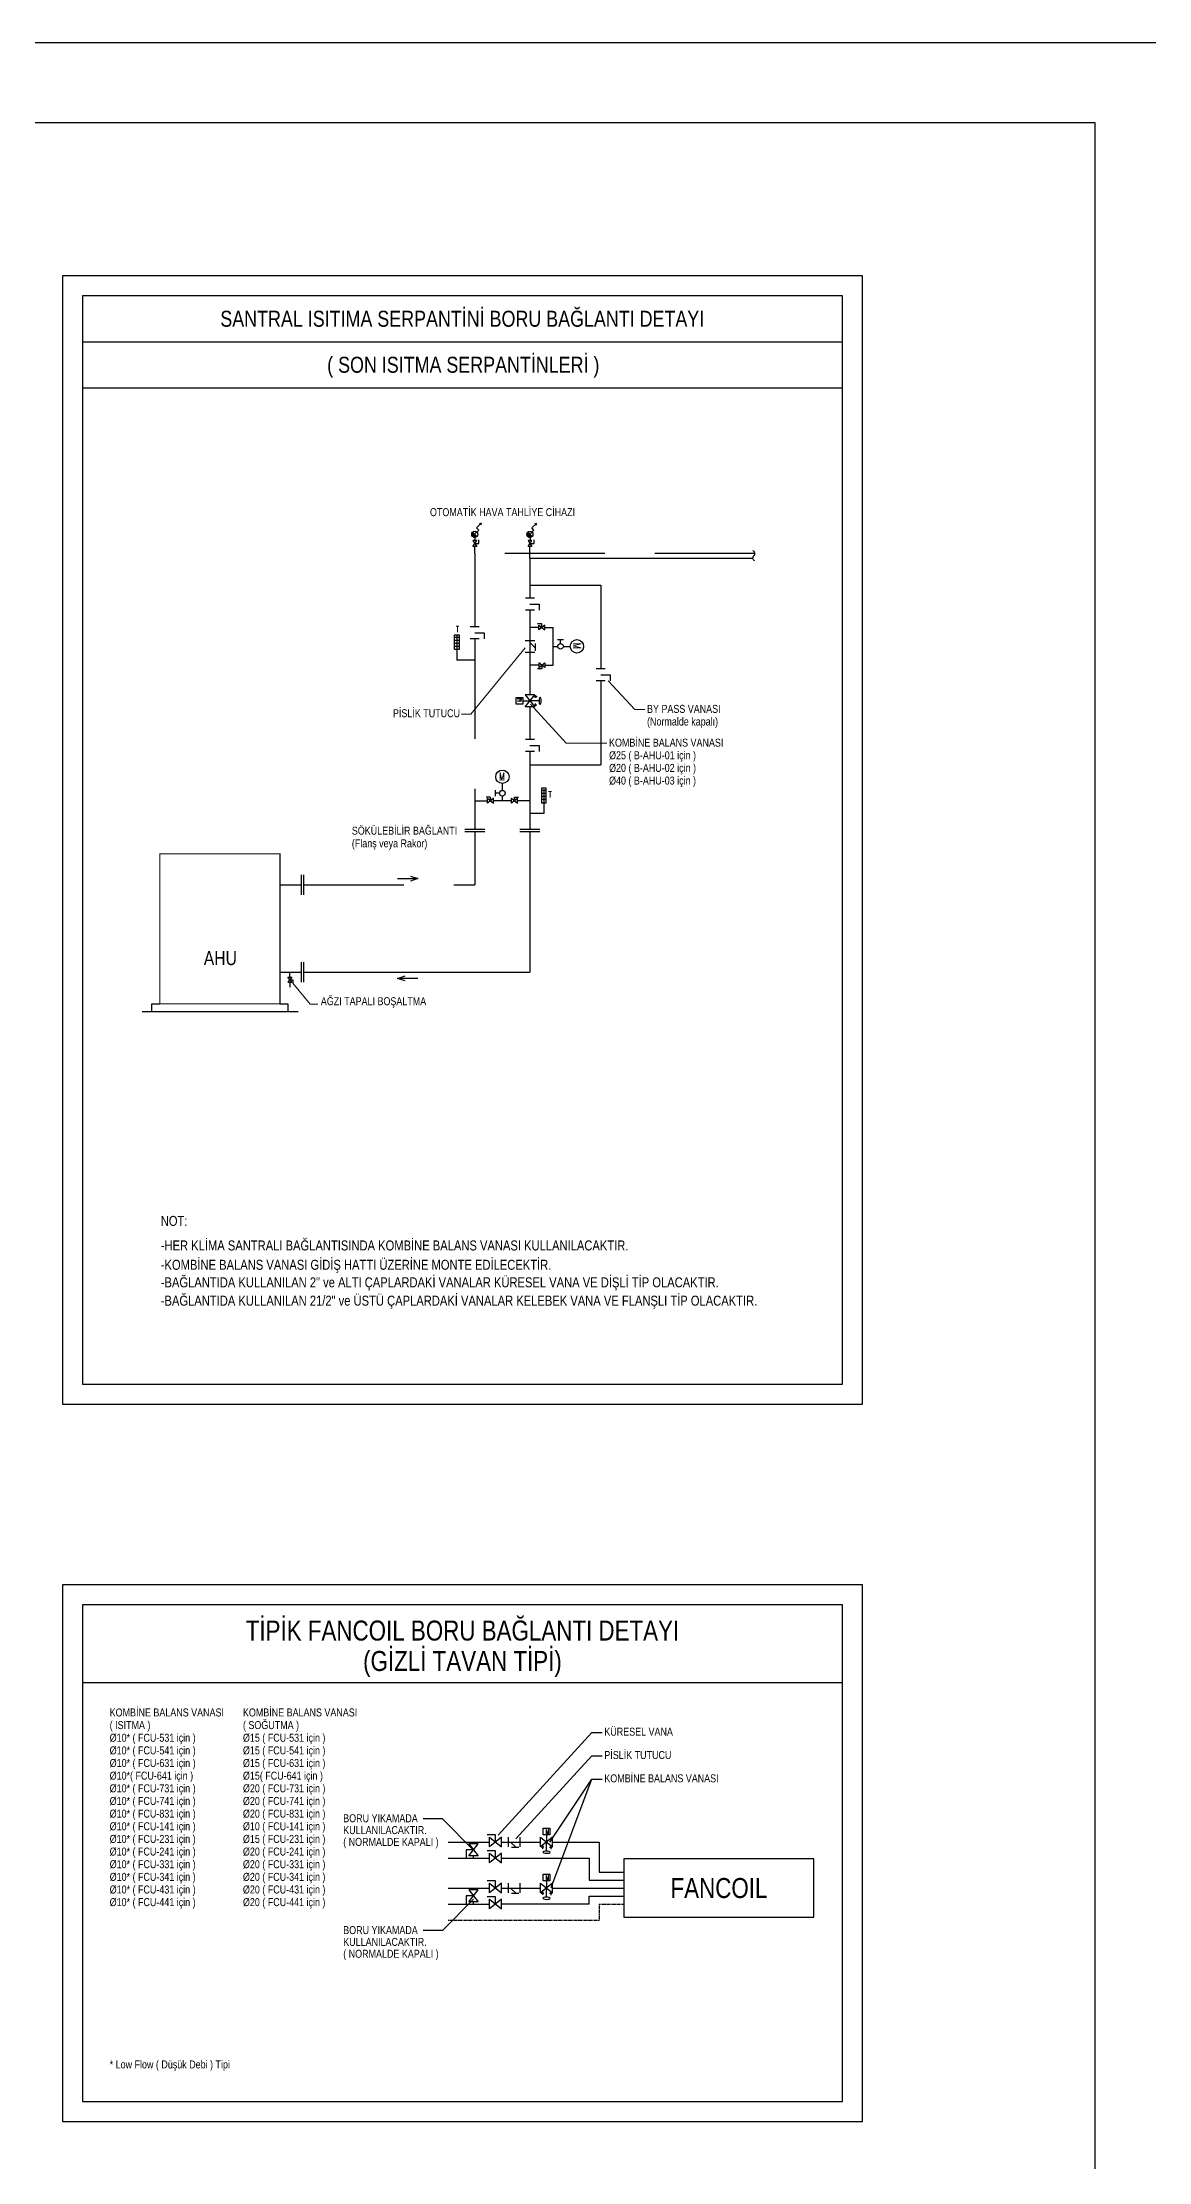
# Model space of a CAD drawing. Header units: centimetres. Extents: x -8730 to 48594, y -13 to 19987.
# Drawn here: x 43063 to 45829, y 14690 to 19987 of the extents above; entities that cross this region are included whole.
import ezdxf
from ezdxf.enums import TextEntityAlignment as Align

# ---------------------------------------------------------------- set-up
doc = ezdxf.new("R2010")
doc.units = ezdxf.units.CM
doc.header["$MEASUREMENT"] = 0
doc.linetypes.add('DASHED', pattern=[75, 50, -25])
doc.linetypes.add('Hidden', pattern=[0.714375, 0.47625, -0.238125])
for name, color, linetype, lineweight in [('1-BASLIK', 53, 'Continuous', 25), ('T-CIHAZ', 101, 'Continuous', 30), ('T-DRENAJ', 40, 'Hidden', 30), ('T-ISITMA', 1, 'Continuous', 30), ('T-SOGUTMA', 4, 'Continuous', 30), ('T-STEXT', 181, 'Continuous', 15)]:
    doc.layers.add(name, color=color, linetype=linetype, lineweight=lineweight)
for name, color, linetype in [('T-CIHAZ-NO', 62, 'Continuous'), ('T-FC', 150, 'Continuous'), ('T-TEXT', 85, 'Continuous'), ('T-VANA', 135, 'Continuous')]:
    doc.layers.add(name, color=color, linetype=linetype)
doc.styles.add('ARIAL', font='arial.ttf')
doc.styles.add('LUCIDASANS', font='arial.ttf', dxfattribs={"width": 0.8})
doc.styles.add('RomanS', font='romans__.ttf', dxfattribs={"width": 0.9, "height": 51.84})
doc.styles.add('SIMPLEX', font='SIMPLEX.SHX', dxfattribs={"width": 0.8})

# ---------------------------------------------------------------- blocks, each defined once
blk = doc.blocks.new('A$C22F205D8')
for p, q in [((0, -11.2), (0, 11.2)), ((28, 0), (0, 0)), ((22.7, 0), (10.3, -12.4)), ((28, 11.2), (28, -11.2)), ((20.4, -12.4), (3.4, -12.4))]:
    blk.add_line(p, q)
blk = doc.blocks.new('A$C116709ED')
for p, q in [((38.1, -22.1), (26.1, -7.1)), ((26.1, -7.1), (38.1, -7.1)), ((38.1, -7.1), (26.1, -22.1)), ((26.1, -22.1), (38.1, -22.1)), ((32.1, -14.6), (41.1, -14.6)), ((41.1, -14.6), (41.1, -24.9))]:
    blk.add_line(p, q)
blk = doc.blocks.new('ym dtfn')
for p, q in [((-150, -120), (-150, 120)), ((150, 120), (-150, -120)), ((-150, 120), (150, -120)), ((-85, 178), (-85, 347)), ((-85, 347), (83, 347)), ((83, 178), (-85, 178)), ((-1, 178), (-67, 178)), ((83, 347), (83, 178)), ((150, -120), (150, 120)), ((-69, -133), (-139, -133)), ((0, -225), (0, 0)), ((140, -138), (70, -138))]:
    blk.add_line(p, q)
for points in [[(0, 179), (0, 0)], [(-106, -85), (-106, -174)], [(104, -90), (104, -179)]]:
    blk.add_lwpolyline(points)
at = {"extrusion": (0, 0, -1)}
blk.add_ellipse((-2, -255), major_axis=(91.6, -0.8), ratio=0.30508, dxfattribs=at)
at = {"color": 0, "linetype": 'Continuous', "style": 'SIMPLEX', "width": 0.6}
blk.add_text('M', height=117, dxfattribs=at).set_placement((-25, 205))
blk = doc.blocks.new('A$C5C5A6AF1')
at = {"linetype": 'Continuous'}
blk.add_lwpolyline([(0, 6.5), (-8.7, 6.5), (-8.7, -1.4)], dxfattribs=at)
blk.add_lwpolyline([(4.3, 0), (-4.3, 13), (4.3, 13), (-4.3, 0)], close=True, dxfattribs=at)
blk = doc.blocks.new('P')
for points in [[(0, 17), (35, 52), (57, 31), (103, 77), (84, 70)], [(103, 77), (96, 58)]]:
    blk.add_lwpolyline(points)
blk = doc.blocks.new('A$C7F461CA1')
h = blk.add_hatch()
h.set_pattern_fill('ANSI31', color=256, scale=5, style=0)
h.set_pattern_definition([(45, (-113.77084, -8947.321), (-0.44194174, 0.44194174), [])])
h.paths.add_polyline_path([(-65.8, -5.6, 0.668179), (-52.7, -0.1, 0.198912), (-54.9, 5.3)])
for p, q in [((-65.8, -5.6), (-54.9, 5.3)), ((-52.7, 0.2), (-45.3, 0.2)), ((0, 0), (-30.3, 0))]:
    blk.add_line(p, q)
blk.add_circle((-60.3, -0.1), 7.67)
at = {"xscale": -0.25, "yscale": 0.25, "zscale": 0.25}
blk.add_blockref('P', (-62.2, -3.2), dxfattribs=at)
at = {"xscale": 1.151997189144822, "yscale": 1.151997189144822, "zscale": 1.151997189144822, "rotation": 270}
blk.add_blockref('A$C5C5A6AF1', (-45.3, 0.2), dxfattribs=at)
blk = doc.blocks.new('A$C52EE5F1D')
h = blk.add_hatch()
h.set_pattern_fill('ANSI31', color=256, scale=5, angle=-90, style=0)
h.set_pattern_definition([(315, (-8947.321, 100.9137), (0.44194174, 0.44194174), [])])
h.paths.add_polyline_path([(-5.6, 52.9, 0.668179), (-0.1, 39.8, 0.198912), (5.3, 42)])
for p, q in [((-5.6, 52.9), (5.3, 42)), ((0, 0), (0, 17.5)), ((0.2, 39.8), (0.2, 32.5))]:
    blk.add_line(p, q)
blk.add_circle((-0.1, 47.5), 7.67)
for name, p, xscale, yscale, zscale, rotation in [('P', (-3.2, 49.4), -0.25, 0.25, 0.25, 270), ('A$C5C5A6AF1', (0.2, 32.5), 1.151997189153917, 1.151997189153917, 1.151997189153917, 180)]:
    blk.add_blockref(name, p, dxfattribs=dict(xscale=xscale, yscale=yscale, zscale=zscale, rotation=rotation))
blk = doc.blocks.new('A$C58602E55')
for p, q in [((-14, 10.5), (-14, -10.5)), ((14, 10.5), (14, -10.5))]:
    blk.add_line(p, q)
blk.add_lwpolyline([(0, 0), (0, 21.6), (14, 21.6)])
blk = doc.blocks.new('A$C20EE622A')
for p, q in [((35.9, 53.5), (28, 53.5)), ((32.1, 56.8), (32.1, 0)), ((32.1, 0), (0, 0)), ((35.9, 46.5), (28, 46.5)), ((35.9, 39.5), (28, 39.5)), ((35.9, 32.5), (28, 32.5))]:
    blk.add_line(p, q)
blk.add_lwpolyline([(37.5, 59), (26.6, 59), (26.6, 25), (37.5, 25)], close=True)
at = {"style": 'RomanS', "width": 0.7}
blk.add_text('T', height=14, dxfattribs=at).set_placement((43.2, 37.4))
blk = doc.blocks.new('A$C66D47B88')
blk.add_line((0, 0), (-47.5, 0))
blk.add_lwpolyline([(-30.1, -6), (-47.5, 0), (-30.1, 6)])
blk = doc.blocks.new('A$C6A526119')
for p, q in [((-17.5, 11.4), (-17.5, 26)), ((-7, 18.7), (-17.5, 18.7)), ((0, 25.7), (0, 43)), ((0, 0), (0, 11.7))]:
    blk.add_line(p, q)
for centre, radius in [((0, 59.7), 16.7), ((0, 18.7), 6.99)]:
    blk.add_circle(centre, radius)
at = {"style": 'RomanS', "width": 0.7}
blk.add_text('M', height=20, dxfattribs=at).set_placement((-8.3, 50.2))
blk = doc.blocks.new('A$C58656B13')
for p, q in [((-3.7, 53.5), (4.1, 53.5)), ((0, 56.8), (0, 0)), ((-3.7, 46.5), (4.1, 46.5)), ((-3.7, 39.5), (4.1, 39.5)), ((-3.7, 32.5), (4.1, 32.5))]:
    blk.add_line(p, q)
blk.add_lwpolyline([(-5.4, 59), (5.6, 59), (5.6, 25), (-5.4, 25)], close=True)
at = {"style": 'RomanS', "width": 0.7}
blk.add_text('T', height=14, dxfattribs=at).set_placement((-1.7, 65.1))
blk = doc.blocks.new('Kesme')
blk.add_lwpolyline([(-21.5, -0.2, 0.576786), (-4.8, -2.7, -0.54493), (11.3, -5.9)], format="xyb")
blk = doc.blocks.new('A$C08A77AC0')
for p, q in [((0, -14), (0, 0)), ((0, -28), (0, -42.1))]:
    blk.add_line(p, q)
blk.add_lwpolyline([(-5.6, -28), (5.6, -28), (-5.6, -14), (5.6, -14)], close=True)
blk.add_lwpolyline([(0, -21), (8.4, -21), (8.4, -30.6)])

msp = doc.modelspace()

# ---------------------------------------------------------------- linework, layer by layer
msp.add_line((43312.5, 17565.3), (43702.4, 17565.3))
at = {"layer": '1-BASLIK'}
for points in [[(-8730.1, -12.9), (-8730.1, 19987.1), (48593.9, 19987.1), (48593.9, -12.9)], [(45693.9, 187.1), (-8530.1, 187.1), (-8530.1, 19787.1), (45693.9, 19787.1)]]:
    msp.add_lwpolyline(points, close=True, dxfattribs=at)
at = {"layer": 'T-CIHAZ', "const_width": 3}
msp.add_lwpolyline([(43657.1, 17959.1), (43357.1, 17959.1), (43357.1, 17584.1), (43657.1, 17584.1), (43657.1, 17959.1)], dxfattribs=at)
at = {"layer": 'T-DRENAJ', "ltscale": 5}
for p, q in [((44455.4, 15334.2), (44517.1, 15334.2)), ((44455.4, 15334.2), (44455.4, 15294.2)), ((44077.4, 15294.2), (44455.4, 15294.2))]:
    msp.add_line(p, q, dxfattribs=at)
at = {"layer": 'T-FC'}
msp.add_lwpolyline([(44992.1, 15447.3), (44517.1, 15447.3), (44517.1, 15301.2), (44992.1, 15301.2)], close=True, dxfattribs=at)
at = {"layer": 'T-ISITMA', "linetype": 'DASHED', "ltscale": 5}
for p, q in [((44844.4, 18710), (44144.3, 18709.9)), ((44144.3, 18709.9), (44144.3, 18526.2)), ((44144.3, 18496.2), (44144.3, 18019.8)), ((44144.3, 18014.2), (44144.3, 17881.6)), ((43657.1, 17881.6), (43710.9, 17881.6)), ((43716.5, 17881.6), (44144.3, 17881.6)), ((44077.4, 15449.2), (44180.8, 15449.2)), ((44210.8, 15449.2), (44430.4, 15449.2)), ((44430.4, 15449.2), (44430.4, 15394.2)), ((44430.4, 15394.2), (44517.1, 15394.2))]:
    msp.add_line(p, q, dxfattribs=at)
at = {"layer": 'T-ISITMA'}
for p, q in [((44839.3, 18697), (44282.1, 18697)), ((44282.1, 18697), (44282.1, 18597.8)), ((44282.1, 18630.8), (44459.2, 18630.8)), ((44459.2, 18630.8), (44459.2, 18421.1)), ((44282.1, 18567.8), (44282.1, 18492.6)), ((44303.9, 18524.7), (44282.1, 18524.7)), ((44318.9, 18524.7), (44339.9, 18524.7)), ((44339.9, 18430.5), (44339.9, 18524.7)), ((44282.1, 18462.6), (44282.1, 18356.8)), ((44303.9, 18430.5), (44282.1, 18430.5)), ((44318.9, 18430.5), (44339.9, 18430.5)), ((44459.2, 18391.1), (44459.2, 18181.4)), ((44282.1, 18326.8), (44282.1, 18244.4)), ((44282.1, 18214.4), (44282.1, 18019.8)), ((44282.1, 18181.4), (44459.2, 18181.4)), ((44144.3, 18091.8), (44175.7, 18091.8)), ((44235.7, 18091.8), (44190.7, 18091.8)), ((44282.1, 18091.8), (44250.7, 18091.8)), ((44282.1, 18014.2), (44282.1, 17663.1)), ((43657.1, 17663.1), (43710.9, 17663.1)), ((43716.5, 17663.1), (44282.1, 17663.1)), ((44077.4, 15489.2), (44180.8, 15489.2)), ((44141.1, 15484.2), (44141.1, 15489.2)), ((44210.8, 15489.2), (44227.8, 15489.2)), ((44257.8, 15489.2), (44308.8, 15489.2)), ((44338.8, 15489.2), (44455.4, 15489.2)), ((44455.4, 15489.2), (44455.4, 15414.2)), ((44141.1, 15449.2), (44141.1, 15454.2)), ((44455.4, 15414.2), (44517.1, 15414.2))]:
    msp.add_line(p, q, dxfattribs=at)
for points in [[(43337.1, 17565.3), (43337.1, 17584.1), (43357.1, 17584.1)], [(43657.1, 17584.1), (43677.1, 17584.1), (43677.1, 17565.3)]]:
    msp.add_lwpolyline(points, dxfattribs=at)
at = {"layer": 'T-SOGUTMA'}
for p, q in [((44077.4, 15374.2), (44180.8, 15374.2)), ((44141.1, 15369.2), (44141.1, 15374.2)), ((44210.8, 15374.2), (44227.8, 15374.2)), ((44257.8, 15374.2), (44308.8, 15374.2)), ((44338.8, 15374.2), (44517.1, 15374.2)), ((44141.1, 15334.2), (44141.1, 15339.2))]:
    msp.add_line(p, q, dxfattribs=at)
at = {"layer": 'T-SOGUTMA', "linetype": 'DASHED', "ltscale": 5}
for p, q in [((44077.4, 15334.2), (44180.8, 15334.2)), ((44430.4, 15334.2), (44210.8, 15334.2)), ((44430.4, 15354.2), (44517.1, 15354.2)), ((44430.4, 15334.2), (44430.4, 15354.2))]:
    msp.add_line(p, q, dxfattribs=at)
at = {"layer": 'T-STEXT'}
for p, q in [((44270.2, 18473.9), (44134.4, 18308.2)), ((44477.9, 18391.8), (44543.9, 18319.6)), ((44283.4, 18333.1), (44373, 18235.2)), ((44134.4, 18308.2), (44111.3, 18308.2)), ((44543.9, 18319.6), (44569.3, 18319.6)), ((44373, 18235.2), (44474.3, 18235.2)), ((43689.5, 17635.8), (43732.9, 17583.4)), ((43732.9, 17583.4), (43752.1, 17583.4))]:
    msp.add_line(p, q, dxfattribs=at)
at = {"layer": 'T-TEXT'}
for p, q in [((43163.4, 19238.8), (45063.4, 19238.8)), ((43163.4, 19123.8), (45063.4, 19123.8)), ((43163.4, 15887.6), (45063.4, 15887.6)), ((44202.3, 15506.5), (44437.2, 15763.2)), ((44437.2, 15763.2), (44462.5, 15763.2)), ((44246.7, 15496.8), (44437.2, 15704.9)), ((44437.2, 15704.9), (44462.5, 15704.9)), ((44331.7, 15489.2), (44437.2, 15646.6)), ((44335.1, 15375.1), (44437.2, 15646.6)), ((44437.2, 15646.6), (44462.5, 15646.6)), ((44063.8, 15547.5), (44015.1, 15547.5)), ((44141.1, 15469.2), (44063.8, 15547.5)), ((44141.1, 15346.3), (44063.8, 15268)), ((44063.8, 15268), (44015.1, 15268))]:
    msp.add_line(p, q, dxfattribs=at)
for points in [[(43113.4, 16583.8), (45113.4, 16583.8), (45113.4, 19403.8), (43113.4, 19403.8)], [(43163.4, 16633.8), (45063.4, 16633.8), (45063.4, 19353.8), (43163.4, 19353.8)], [(43113.4, 14790.4), (45113.4, 14790.4), (45113.4, 16132.1), (43113.4, 16132.1)], [(43163.4, 14840.4), (45063.4, 14840.4), (45063.4, 16082.1), (43163.4, 16082.1)]]:
    msp.add_lwpolyline(points, close=True, dxfattribs=at)
at = {"layer": 'T-VANA'}
for p, q in [((44144.3, 18442.9), (44099, 18442.9)), ((44169.3, 18019.8), (44119.3, 18019.8)), ((44169.3, 18014.2), (44119.3, 18014.2)), ((44307.1, 18019.8), (44257.1, 18019.8)), ((44307.1, 18014.2), (44257.1, 18014.2)), ((43710.9, 17856.6), (43710.9, 17906.6)), ((43716.5, 17856.6), (43716.5, 17906.6)), ((43710.9, 17638.1), (43710.9, 17688.1)), ((43716.5, 17638.1), (43716.5, 17688.1))]:
    msp.add_line(p, q, dxfattribs=at)

# ---------------------------------------------------------------- block references
at = {"layer": 'T-TEXT', "xscale": -0.7795477616236894, "yscale": 0.7795477616236894, "zscale": 0.7795477616208037, "rotation": 270}
msp.add_blockref('Kesme', (44844.2, 18708), dxfattribs=at)
at = {"layer": 'T-VANA'}
for name, p, xscale, yscale, zscale in [('A$C52EE5F1D', (44144.3, 18709.9), 1.000001666689059, 1.000001666689059, 1.000001666689059), ('A$C58656B13', (44099, 18442.9), 1.071430357143981, 1.071430357143981, 1.071430357143981), ('A$C6A526119', (44213.2, 18091.8), 1.000001666689059, 1.000001666689059, 1.000001666689059), ('A$C20EE622A', (44282.1, 18060.1), 1.071430357143981, 1.071430357143981, 1.071430357143981), ('A$C08A77AC0', (43682, 17663.1), 0.892857142855064, 0.892857142855064, 0.892857142855064), ('A$C66D47B88', (44002.2, 17647.8), 1.071430357143981, 1.071430357143981, 1.071430357143981), ('ym dtfn', (44323.8, 15489.2), 0.1, 0.1, 0.1), ('A$C116709ED', (44205.2, 15498.5), -2.000003333378118, 2.000003333349014, 2.00000333335), ('A$C22F205D8', (44257.8, 15489.2), -1.071430357143981, 1.071430357143981, 1.071430357151786), ('A$C116709ED', (44205.2, 15383.5), -2.000003333378118, 2.000003333349014, 2.00000333335), ('A$C22F205D8', (44257.8, 15374.2), -1.071430357143981, 1.071430357143981, 1.071430357151786), ('ym dtfn', (44323.8, 15374.2), 0.1, 0.1, 0.1)]:
    msp.add_blockref(name, p, dxfattribs=dict(at, xscale=xscale, yscale=yscale, zscale=zscale))
for name, p, xscale, yscale, zscale, rotation in [('A$C7F461CA1', (44282.1, 18697), 1.000001666674507, 1.000001666674507, 1.000001666674507, 270), ('A$C58602E55', (44282.1, 18582.8), 1.071430357143981, 1.071430357143981, 1.071430357143981, 270), ('A$C58602E55', (44144.3, 18511.2), 1.071430357143981, 1.071430357143981, 1.071430357143981, 270), ('A$C22F205D8', (44282.1, 18462.6), 1.071430357143981, 1.071430357143981, 1.071430357143981, 90), ('A$C116709ED', (44326.1, 18492.6), -1.000001666689059, 1.000001666674507, 1.000001666675, 270), ('A$C6A526119', (44339.9, 18477.6), 1.000001666689059, 1.000001666689059, 1.000001666689059, 270), ('A$C116709ED', (44326.1, 18462.6), 1.000001666689059, 1.000001666689059, 1.000001666689059, 270), ('A$C58602E55', (44459.2, 18406.1), 1.071430357143981, 1.071430357143981, 1.071430357143981, 270), ('ym dtfn', (44282.1, 18341.8), 0.1, 0.1, 0.1, 90), ('A$C58602E55', (44282.1, 18229.4), 1.071430357143981, 1.071430357143981, 1.071430357143981, 270), ('A$C116709ED', (44197.9, 18059.7), -1.000001666689059, 1.000001666674507, 1.000001666675, 270), ('A$C116709ED', (44228.5, 18059.7), 1.000001666689059, 1.000001666689059, 1.000001666689059, 90), ('A$C66D47B88', (43951.3, 17897), 1.071430357143981, 1.071430357143981, 1.071430357143981, 180), ('A$C116709ED', (44225.1, 15425.1), -2.000003333378118, 2.000003333349014, 2.00000333335, 270), ('A$C116709ED', (44225.1, 15385.1), -2.000003333378118, 2.000003333349014, 2.00000333335, 270), ('A$C116709ED', (44225.1, 15310.1), -2.000003333378118, 2.000003333349014, 2.00000333335, 270), ('A$C116709ED', (44225.1, 15270.1), -2.000003333378118, 2.000003333349014, 2.00000333335, 270)]:
    msp.add_blockref(name, p, dxfattribs=dict(at, xscale=xscale, yscale=yscale, zscale=zscale, rotation=rotation))

# ---------------------------------------------------------------- texts
at = {"layer": 'T-CIHAZ-NO', "style": 'LUCIDASANS', "width": 0.8}
msp.add_text('AHU', height=35, dxfattribs=at).set_placement((43508.2, 17698.1), align=Align.MIDDLE)
at = {"layer": 'T-STEXT', "style": 'ARIAL', "width": 0.8}
for s, p in [('OTOMATİK HAVA TAHLİYE CİHAZI', (44032.2, 18803)), ('BY PASS VANASI', (44574.8, 18311.3)), ('PİSLİK TUTUCU', (43939.7, 18300.4)), ('(Normalde kapalı)', (44574.8, 18279.7)), ('KOMBİNE BALANS VANASI', (44479.9, 18226.9)), ('%%C25 ( B-AHU-01 için )', (44479.9, 18195.3)), ('%%C20 ( B-AHU-02 için )', (44479.9, 18163.7)), ('%%C40 ( B-AHU-03 için )', (44479.9, 18132.1)), ('SÖKÜLEBİLİR BAĞLANTI ', (43836.9, 18006.9)), ('(Flanş veya Rakor)', (43836.9, 17975.3))]:
    msp.add_text(s, height=20, dxfattribs=at).set_placement(p)
msp.add_text('AĞZI TAPALI BOŞALTMA', height=20, dxfattribs=at).set_placement((43891.1, 17590.2), align=Align.MIDDLE)
at = {"layer": 'T-TEXT', "style": 'ARIAL', "width": 0.8}
for s, height, p in [('SANTRAL ISITIMA SERPANTİNİ BORU BAĞLANTI DETAYI', 40, (43508.2, 19276.4)), ('( SON ISITMA SERPANTİNLERİ )', 40, (43775.3, 19161.4)), ('NOT:', 25, (43359.3, 17029)), ('-HER KLİMA SANTRALI BAĞLANTISINDA KOMBİNE BALANS VANASI KULLANILACAKTIR.', 25, (43359.3, 16967.7)), ('-KOMBİNE BALANS VANASI GİDİŞ HATTI ÜZERİNE MONTE EDİLECEKTİR.', 25, (43359.3, 16919.4)), ('-BAĞLANTIDA KULLANILAN 2" ve ALTI ÇAPLARDAKİ VANALAR KÜRESEL VANA VE DİŞLİ TİP OLACAKTIR.', 25, (43359.3, 16875.5)), ('-BAĞLANTIDA KULLANILAN 21/2" ve ÜSTÜ ÇAPLARDAKİ VANALAR KELEBEK VANA VE FLANŞLI TİP OLACAKTIR.', 25, (43359.3, 16829.7)), ('( ISITMA )', 20, (43231.6, 15771.4)), ('KOMBİNE BALANS VANASI', 20, (43231.6, 15803)), ('( SOĞUTMA )', 20, (43564.7, 15771.4)), ('KOMBİNE BALANS VANASI', 20, (43564.7, 15803)), ('%%C10* ( FCU-531 için )', 20, (43231.6, 15739.8)), ('%%C15 ( FCU-531 için )', 20, (43564.7, 15739.8)), ('KÜRESEL VANA', 20, (44468.1, 15754.9)), ('%%C10* ( FCU-541 için )', 20, (43231.6, 15708.2)), ('%%C10* ( FCU-631 için )', 20, (43231.6, 15676.6)), ('%%C15 ( FCU-541 için )', 20, (43564.7, 15708.2)), ('%%C15 ( FCU-631 için )', 20, (43564.7, 15676.6)), ('PİSLİK TUTUCU', 20, (44468.1, 15696.6)), ('%%C10*( FCU-641 için )', 20, (43231.6, 15645)), ('%%C10* ( FCU-731 için )', 20, (43231.6, 15613.4)), ('%%C15( FCU-641 için )', 20, (43564.7, 15645)), ('%%C20 ( FCU-731 için )', 20, (43564.7, 15613.4)), ('KOMBİNE BALANS VANASI', 20, (44468.1, 15638.3)), ('%%C10* ( FCU-741 için )', 20, (43231.6, 15581.8)), ('%%C20 ( FCU-741 için )', 20, (43564.7, 15581.8)), ('%%C10* ( FCU-831 için )', 20, (43231.6, 15550.1)), ('%%C10* ( FCU-141 için )', 20, (43231.6, 15518.5)), ('%%C20 ( FCU-831 için )', 20, (43564.7, 15550.1)), ('%%C10 ( FCU-141 için )', 20, (43564.7, 15518.5)), ('BORU YIKAMADA', 20, (43815.4, 15538.5)), ('KULLANILACAKTIR.', 20, (43815.4, 15509)), ('%%C10* ( FCU-231 için )', 20, (43231.6, 15486.9)), ('%%C10* ( FCU-241 için )', 20, (43231.6, 15455.3)), ('%%C15 ( FCU-231 için )', 20, (43564.7, 15486.9)), ('%%C20 ( FCU-241 için )', 20, (43564.7, 15455.3)), ('( NORMALDE KAPALI )', 20, (43815.4, 15479.4)), ('%%C10* ( FCU-331 için )', 20, (43231.6, 15423.7)), ('%%C20 ( FCU-331 için )', 20, (43564.7, 15423.7)), ('%%C10* ( FCU-341 için )', 20, (43231.6, 15392.1)), ('%%C10* ( FCU-431 için )', 20, (43231.6, 15360.5)), ('%%C20 ( FCU-341 için )', 20, (43564.7, 15392.1)), ('%%C20 ( FCU-431 için )', 20, (43564.7, 15360.5)), ('%%C10* ( FCU-441 için )', 20, (43231.6, 15328.9)), ('%%C20 ( FCU-441 için )', 20, (43564.7, 15328.9)), ('BORU YIKAMADA', 20, (43815.4, 15259)), ('( NORMALDE KAPALI )', 20, (43815.4, 15199.9)), ('KULLANILACAKTIR.', 20, (43815.4, 15229.5)), ('* Low Flow ( Düşük Debi ) Tipi', 20, (43231.6, 14923.3))]:
    msp.add_text(s, height=height, dxfattribs=at).set_placement(p)
for s, p in [('TİPİK FANCOIL BORU BAĞLANTI DETAYI', (44113.4, 16017.7)), ('(GİZLİ TAVAN TİPİ)', (44113.4, 15941.7)), ('FANCOIL', (44754.6, 15374.2))]:
    msp.add_text(s, height=50, dxfattribs=at).set_placement(p, align=Align.MIDDLE_CENTER)

doc.saveas('drawing.dxf')
